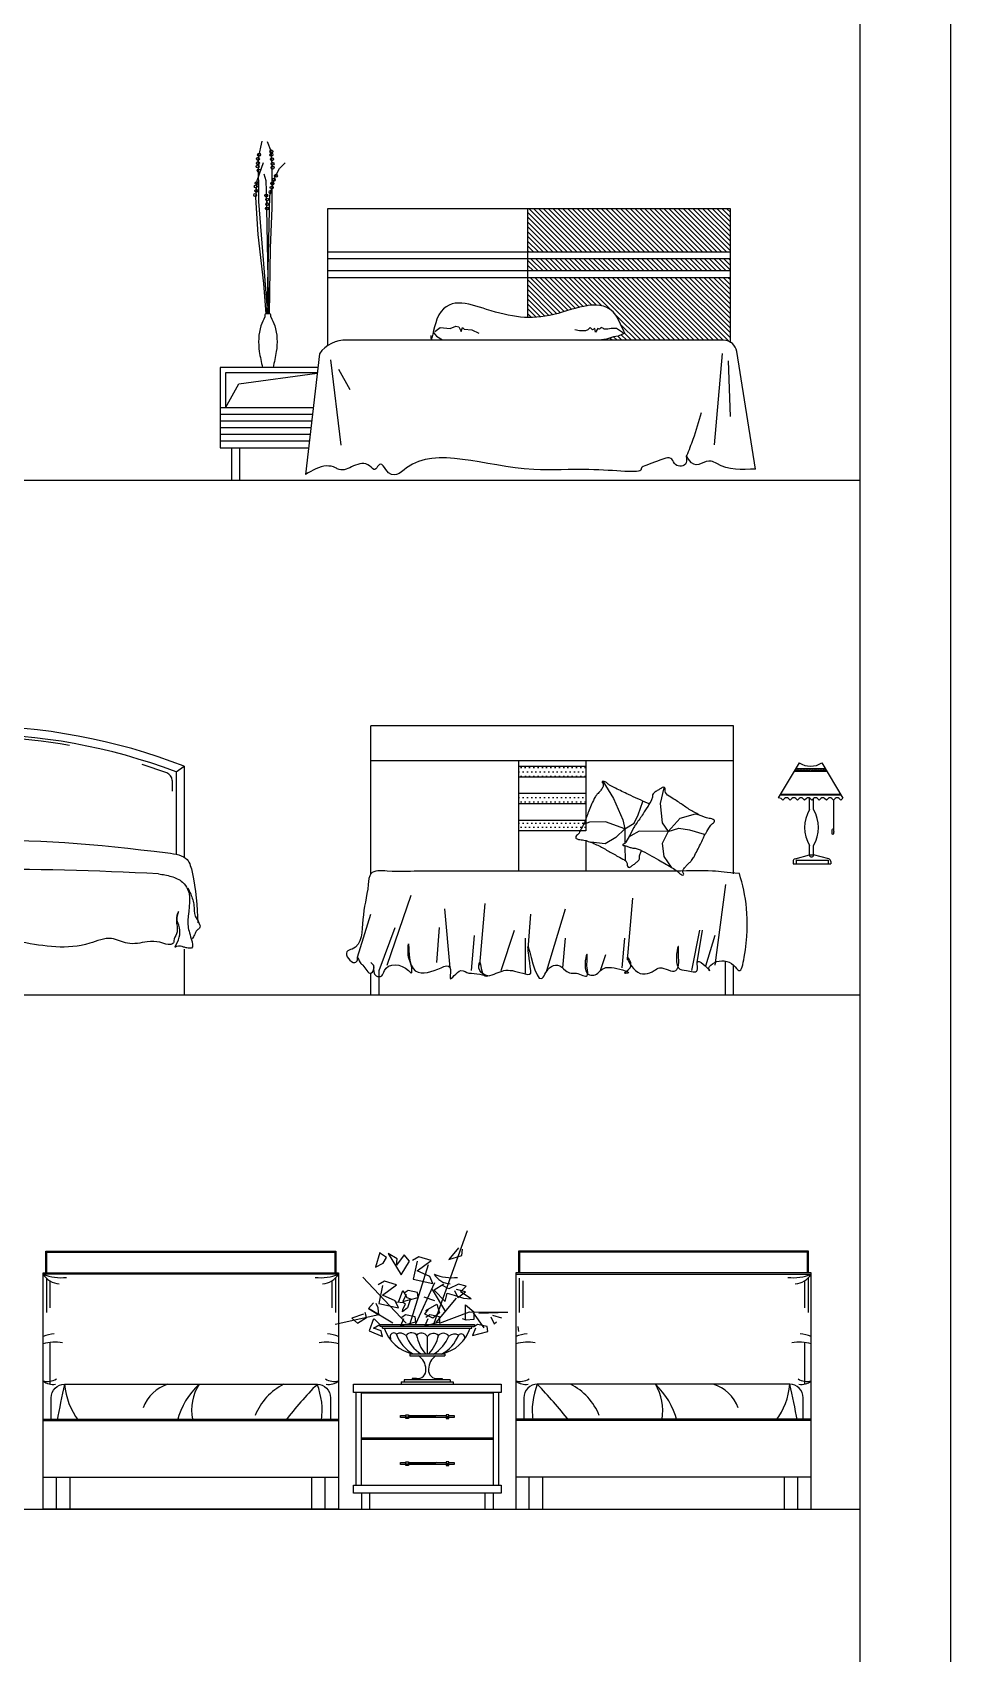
# Model space of a CAD drawing. Header units: inches. Extents: x 15.4 to 57.9, y 9.9 to 34.7.
# Drawn here: x 33 to 36.42, y 15.93 to 21.96 of the extents above; entities that cross this region are included whole.
import ezdxf

# ---------------------------------------------------------------- set-up
doc = ezdxf.new("R2010")
doc.units = ezdxf.units.IN
doc.header["$MEASUREMENT"] = 0
for name, color, linetype in [('02', 2, 'Continuous'), ('1', 1, 'Continuous'), ('4', 4, 'Continuous'), ('8', 8, 'Continuous'), ('kadrbm', 4, 'Continuous')]:
    doc.layers.add(name, color=color, linetype=linetype)

# ---------------------------------------------------------------- blocks, each defined once
blk = doc.blocks.new('kadrbm')
at = {"layer": 'kadrbm', "color": 4}
blk.add_lwpolyline([(0, 0), (0, 24.7972), (21, 24.7972), (21, 0), (0, 0)], close=True, dxfattribs=at)
blk.add_lwpolyline([(20.6631, 0.3257), (20.6631, 24.4603), (0.3369, 24.4603), (0.3369, 0.3257), (20.6631, 0.3257)], dxfattribs=at)

msp = doc.modelspace()

# ---------------------------------------------------------------- hatches: boundary and pattern name
at = {"layer": '8'}
h = msp.add_hatch(dxfattribs=at)
h.set_pattern_fill('ANSI31', color=256, scale=0.004, style=0)
h.set_pattern_definition([(135, (-13.755693, 127.222314), (0.0089802561, 0.0089802561), [])])
h.paths.add_polyline_path([(35.5977, 21.3064), (34.8423, 21.3064), (34.8423, 21.1451), (35.5976, 21.1451)])
h.paths.add_polyline_path([(35.5976, 21.0751), (35.5976, 21.1201), (34.8423, 21.1201), (34.8423, 21.0751)])
edge = h.paths.add_edge_path()
edge.add_spline(control_points=[(34.8423, 20.9022), (34.8737, 20.9014), (34.9804, 20.9126), (35.1474, 20.995), (35.1941, 20.8636), (35.2045, 20.844)], knot_values=[948.290879, 948.290879, 948.290879, 948.290879, 1046.476018, 1276.561035, 1339.043685, 1339.043685, 1339.043685, 1339.043685], degree=3, periodic=0)
edge.add_line((35.2045, 20.844), (35.1792, 20.8328))
edge.add_line((35.1792, 20.8328), (35.162, 20.83))
edge.add_line((35.162, 20.83), (35.1361, 20.8213))
edge.add_line((35.1361, 20.8213), (35.1078, 20.8174))
edge.add_line((35.1078, 20.8174), (35.5724, 20.8174))
edge.add_arc((35.5724, 20.7674), 0.05, 59.74114, 90, ccw=False)
edge.add_line((35.5976, 20.8106), (35.5976, 21.0496))
edge.add_line((35.5976, 21.0496), (35.5972, 21.0501))
edge.add_line((35.5972, 21.0501), (34.8423, 21.0501))
edge.add_line((34.8423, 21.0501), (34.8423, 20.9022))
h = msp.add_hatch(dxfattribs=at)
h.set_pattern_fill('DOTS', color=256, scale=0.01, style=0)
h.set_pattern_definition([(180, (6.624251, 47.07245), (-0.0079375, 0.015875), [0, -0.015875])])
h.paths.add_polyline_path([(34.9343, 19.2324), (34.9343, 19.1924), (35.0593, 19.1924), (35.0593, 19.2324)])
h.paths.add_polyline_path([(34.9343, 19.1924), (34.9343, 19.2324), (34.8093, 19.2324), (34.8093, 19.1924)])
h.paths.add_polyline_path([(34.8093, 19.1324), (34.8093, 19.0924), (34.9343, 19.0924), (34.9343, 19.1324)])
h.paths.add_polyline_path([(35.0593, 19.0924), (35.0593, 19.1324), (34.9343, 19.1324), (34.9343, 19.0924)])
h.paths.add_polyline_path([(35.0593, 18.9924), (35.0593, 19.0324), (34.9343, 19.0324), (34.9343, 18.9924)])
h.paths.add_polyline_path([(34.9343, 18.9924), (34.9343, 19.0324), (34.8093, 19.0324), (34.8093, 18.9924)])
h = msp.add_hatch(dxfattribs=at)
h.set_pattern_fill('ZIGZAG', color=256, scale=0.001, angle=135, style=0)
h.set_pattern_definition([(135, (-24.0152444, 24.340296), (-0.00449012806, 4e-19), [0.003175, -0.003175]), (225, (-24.0174895, 24.342541), (-4e-19, -0.00449012806), [0.003175, -0.003175])])
h.paths.add_polyline_path([(35.9568, 19.2144), (35.9512, 19.2239), (35.8413, 19.2239), (35.8356, 19.2144)])

# ---------------------------------------------------------------- linework, layer by layer
at = {"layer": '02'}
for p, q in [((34.0977, 21.3064), (34.0977, 20.7972)), ((35.5977, 21.3064), (34.0977, 21.3064)), ((34.8423, 21.3064), (34.8423, 20.9022)), ((35.5976, 20.8077), (35.5977, 21.3064)), ((35.5976, 21.1451), (34.0977, 21.1451)), ((35.5976, 21.1201), (34.0977, 21.1201)), ((35.5976, 21.0751), (34.0977, 21.0751)), ((35.5976, 21.0501), (34.0977, 21.0501)), ((35.5976, 21.0496), (35.5972, 21.0501)), ((33.8641, 20.9119), (33.8641, 20.9047)), ((33.8825, 20.9159), (33.8681, 20.9159)), ((33.8865, 20.9047), (33.8865, 20.9119)), ((34.5547, 20.8616), (34.5748, 20.8702)), ((34.5748, 20.8702), (34.5863, 20.8673)), ((35.5724, 20.8174), (34.1697, 20.8174)), ((34.4914, 20.8472), (34.5029, 20.8328)), ((34.4972, 20.8501), (34.5173, 20.8644)), ((34.5029, 20.8328), (34.5259, 20.8185)), ((34.5173, 20.8644), (34.5547, 20.8616)), ((34.5863, 20.8673), (34.595, 20.8501)), ((34.595, 20.8501), (34.6007, 20.8644)), ((34.6007, 20.8644), (34.6065, 20.8587)), ((34.6065, 20.8587), (34.6352, 20.8558)), ((34.6352, 20.8558), (34.6611, 20.8443)), ((35.0354, 20.8529), (35.0182, 20.8558)), ((35.0584, 20.8529), (35.0354, 20.8529)), ((35.0671, 20.8558), (35.0584, 20.8529)), ((35.0757, 20.8644), (35.0671, 20.8558)), ((35.0843, 20.8558), (35.0757, 20.8644)), ((35.0929, 20.8616), (35.0843, 20.8558)), ((35.0958, 20.8472), (35.0929, 20.8616)), ((35.1044, 20.8616), (35.0958, 20.8472)), ((35.1102, 20.8587), (35.1044, 20.8616)), ((35.1361, 20.8213), (35.1078, 20.8174)), ((35.1159, 20.8644), (35.1102, 20.8587)), ((35.1246, 20.8616), (35.1159, 20.8644)), ((35.1275, 20.8587), (35.1246, 20.8616)), ((35.1418, 20.8587), (35.1275, 20.8587)), ((35.162, 20.83), (35.1361, 20.8213)), ((35.1533, 20.8616), (35.1418, 20.8587)), ((35.1735, 20.8616), (35.1533, 20.8616)), ((35.1792, 20.8328), (35.162, 20.83)), ((35.1994, 20.8443), (35.1735, 20.8616)), ((35.2051, 20.8443), (35.1792, 20.8328)), ((34.0673, 20.7674), (34.0159, 20.3174)), ((35.5665, 20.7678), (35.5377, 20.4284)), ((35.6907, 20.3382), (35.6218, 20.7752)), ((33.6977, 20.7166), (33.6977, 20.4166)), ((34.0615, 20.7166), (33.6977, 20.7166)), ((33.7177, 20.6966), (33.7177, 20.5666)), ((34.0592, 20.6966), (33.7177, 20.6966)), ((33.768, 20.6555), (34.059, 20.6947)), ((34.1083, 20.7448), (34.1467, 20.4266)), ((34.139, 20.7103), (34.1812, 20.6336)), ((35.5895, 20.741), (35.5972, 20.5339)), ((33.7177, 20.5666), (33.768, 20.6555)), ((34.0444, 20.5666), (33.6977, 20.5666)), ((34.0415, 20.5416), (33.6977, 20.5416)), ((34.0386, 20.5166), (33.6977, 20.5166)), ((34.0358, 20.4916), (33.6977, 20.4916)), ((34.0329, 20.4666), (33.6977, 20.4666)), ((34.0301, 20.4416), (33.6977, 20.4416)), ((33.6977, 20.4166), (34.0272, 20.4166)), ((33.7399, 20.4166), (33.7399, 20.2966)), ((33.7699, 20.4166), (33.7699, 20.2966)), ((33.4991, 19.208), (33.4073, 19.2396)), ((35.8541, 19.2452), (35.776, 19.1148)), ((35.9385, 19.2452), (36.0167, 19.1141)), ((33.5189, 19.1798), (33.5189, 19.1405)), ((33.5339, 19.2118), (33.5639, 19.2324)), ((33.5339, 19.2118), (33.5339, 18.9053)), ((35.8356, 19.2144), (35.9568, 19.2144)), ((35.8413, 19.2239), (35.9512, 19.2239)), ((35.1233, 19.1768), (35.1622, 19.1124)), ((35.3504, 19.1523), (35.3362, 19.0941)), ((35.7826, 19.1259), (36.0097, 19.1259)), ((35.7843, 19.1287), (36.008, 19.1287)), ((35.1622, 19.1124), (35.1972, 19.0331)), ((35.2542, 19.0521), (35.271, 19.1018)), ((35.3362, 19.0941), (35.3434, 19.0226)), ((35.7867, 19.1126), (35.776, 19.1148)), ((35.7932, 19.1061), (35.7867, 19.1126)), ((35.7997, 19.1126), (35.7932, 19.1061)), ((35.8202, 19.1062), (35.8138, 19.1126)), ((35.8266, 19.1126), (35.8202, 19.1062)), ((35.8471, 19.1062), (35.8407, 19.1126)), ((35.8535, 19.1126), (35.8471, 19.1062)), ((35.8741, 19.1062), (35.8677, 19.1126)), ((35.8805, 19.1126), (35.8741, 19.1062)), ((35.8921, 19.0712), (35.8921, 19.1144)), ((35.901, 19.1062), (35.8946, 19.1126)), ((35.9074, 19.1126), (35.901, 19.1062)), ((35.9072, 19.0712), (35.9072, 19.1124)), ((35.928, 19.1062), (35.9216, 19.1126)), ((35.9344, 19.1126), (35.928, 19.1062)), ((35.9549, 19.1062), (35.9485, 19.1126)), ((35.9613, 19.1126), (35.9549, 19.1062)), ((35.9818, 19.1062), (35.9754, 19.1126)), ((35.9882, 19.1126), (35.9818, 19.1062)), ((35.9818, 19.1062), (35.9818, 18.995)), ((36.0088, 19.1062), (36.0024, 19.1126)), ((36.0167, 19.1141), (36.0088, 19.1062)), ((35.0726, 19.0248), (35.0507, 19.0155)), ((35.1323, 19.0263), (35.0726, 19.0248)), ((35.204, 19.0003), (35.1323, 19.0263)), ((35.204, 19.0003), (35.1717, 18.9671)), ((35.1972, 19.0331), (35.204, 19.0003)), ((35.204, 19.0003), (35.2393, 19.0205)), ((35.204, 19.0003), (35.2049, 18.9457)), ((35.2393, 19.0205), (35.2542, 19.0521)), ((35.3434, 19.0226), (35.3658, 18.9903)), ((35.3658, 18.9903), (35.411, 19.0392)), ((35.3658, 18.9903), (35.4059, 19.0019)), ((35.4059, 19.0019), (35.4451, 18.9957)), ((35.411, 19.0392), (35.4675, 19.055)), ((35.4675, 19.055), (35.4811, 19.0516)), ((35.1314, 18.944), (35.0782, 18.9498)), ((35.1717, 18.9671), (35.1314, 18.944)), ((35.2274, 18.9734), (35.22, 18.9692)), ((35.2582, 18.991), (35.2274, 18.9734)), ((35.3658, 18.9903), (35.2582, 18.991)), ((35.3658, 18.9903), (35.343, 18.945)), ((35.343, 18.945), (35.3497, 18.8965)), ((35.4451, 18.9957), (35.5002, 18.9798)), ((35.5002, 18.9798), (35.5017, 18.9759)), ((35.205, 18.9371), (35.2059, 18.8822)), ((35.3497, 18.8965), (35.3765, 18.8573)), ((35.8309, 18.8789), (35.8309, 18.8693)), ((35.8383, 18.8886), (35.8921, 18.9027)), ((35.8427, 18.8834), (35.9617, 18.8834)), ((35.8427, 18.8834), (35.8427, 18.8693)), ((35.8921, 18.9027), (35.8921, 18.9378)), ((35.8921, 18.9027), (35.9072, 18.9027)), ((35.9072, 18.9027), (35.9072, 18.9378)), ((35.964, 18.8878), (35.9072, 18.9027)), ((35.9617, 18.8834), (35.9617, 18.8693)), ((35.9715, 18.8782), (35.9715, 18.8693)), ((35.8309, 18.8693), (35.9715, 18.8693)), ((35.5793, 18.7924), (35.5393, 18.4924)), ((34.3193, 18.4924), (34.4093, 18.7524)), ((34.5543, 18.4824), (34.5343, 18.7024)), ((34.6643, 18.4924), (34.6843, 18.7224)), ((34.9143, 18.4724), (34.9843, 18.7024)), ((35.2143, 18.5124), (35.2343, 18.7424)), ((34.8443, 18.5524), (34.8543, 18.6824)), ((34.2893, 18.4724), (34.3493, 18.6324)), ((34.5043, 18.5024), (34.5143, 18.6324)), ((34.6343, 18.4724), (34.6443, 18.6024)), ((34.7443, 18.4724), (34.7943, 18.6224)), ((34.8343, 18.4624), (34.8343, 18.5924)), ((34.9743, 18.4824), (34.9843, 18.5924)), ((35.1943, 18.4824), (35.2043, 18.5924)), ((35.4543, 18.4724), (35.4843, 18.6224)), ((35.4743, 18.5024), (35.4943, 18.6224)), ((35.5393, 18.6024), (35.5045, 18.4894)), ((35.1143, 18.4724), (35.1343, 18.5324)), ((34.495, 17.1606), (34.6187, 17.505)), ((34.5854, 17.4409), (34.5497, 17.3981)), ((34.5973, 17.4124), (34.5996, 17.4361)), ((34.293, 17.4242), (34.2763, 17.3696)), ((34.2763, 17.3696), (34.3049, 17.3839)), ((34.3168, 17.4052), (34.2954, 17.4195)), ((34.3049, 17.3839), (34.3168, 17.4052)), ((34.3239, 17.4195), (34.3714, 17.3411)), ((34.3572, 17.4005), (34.3239, 17.4195)), ((34.3833, 17.4147), (34.3548, 17.3767)), ((34.3548, 17.3767), (34.3572, 17.4005)), ((34.3714, 17.3411), (34.4023, 17.391)), ((34.4023, 17.391), (34.3833, 17.4147)), ((34.4047, 17.1558), (34.4737, 17.3791)), ((34.438, 17.4076), (34.4142, 17.3934)), ((34.4309, 17.391), (34.4166, 17.3245)), ((34.4309, 17.3554), (34.4832, 17.3934)), ((34.4832, 17.3934), (34.438, 17.4076)), ((34.5497, 17.3981), (34.5973, 17.4124)), ((34.1388, 17.3433), (33.0388, 17.3433)), ((33.0508, 17.3283), (33.0508, 17.2004)), ((33.0642, 17.3178), (33.0642, 17.2183)), ((34.1134, 17.3178), (34.1134, 17.2183)), ((34.1268, 17.3283), (34.1268, 17.2004)), ((34.3905, 17.1606), (34.2288, 17.3316)), ((34.3096, 17.3173), (34.2859, 17.3031)), ((34.3548, 17.3031), (34.3096, 17.3173)), ((34.4166, 17.3245), (34.4903, 17.3078)), ((34.4261, 17.1582), (34.4974, 17.3126)), ((34.4784, 17.334), (34.4309, 17.3554)), ((34.4903, 17.3078), (34.4784, 17.334)), ((34.7988, 17.3433), (35.8988, 17.3433)), ((34.8108, 17.3283), (34.8108, 17.2004)), ((34.8242, 17.3178), (34.8242, 17.2183)), ((35.8734, 17.3178), (35.8734, 17.2183)), ((35.8868, 17.3283), (35.8868, 17.2004)), ((34.3025, 17.3007), (34.2882, 17.2342)), ((34.3025, 17.2651), (34.3548, 17.3031)), ((34.35, 17.2437), (34.3025, 17.2651)), ((34.3619, 17.239), (34.3786, 17.2817)), ((34.3786, 17.2817), (34.3928, 17.2556)), ((34.3905, 17.2675), (34.3786, 17.2413)), ((34.3786, 17.2413), (34.4356, 17.2556)), ((34.3976, 17.2817), (34.3833, 17.2722)), ((34.3928, 17.2556), (34.4071, 17.2508)), ((34.4071, 17.2508), (34.3952, 17.2176)), ((34.4332, 17.2746), (34.3976, 17.2817)), ((34.4356, 17.2556), (34.4332, 17.2746)), ((34.4974, 17.2437), (34.457, 17.258)), ((34.5378, 17.2033), (34.4879, 17.2865)), ((34.5307, 17.3055), (34.495, 17.2841)), ((34.495, 17.2841), (34.5355, 17.2413)), ((34.5022, 17.1629), (34.5782, 17.2532)), ((34.5497, 17.2888), (34.5259, 17.3007)), ((34.5355, 17.2413), (34.5426, 17.2722)), ((34.5426, 17.2722), (34.5687, 17.2651)), ((34.5854, 17.3055), (34.5497, 17.2888)), ((34.5687, 17.2651), (34.6044, 17.2532)), ((34.5704, 17.2817), (34.5823, 17.2556)), ((34.6109, 17.277), (34.5776, 17.2865)), ((34.5823, 17.2556), (34.5918, 17.2627)), ((34.6139, 17.2983), (34.5854, 17.3055)), ((34.5918, 17.2627), (34.6109, 17.277)), ((34.5925, 17.277), (34.6139, 17.2983)), ((34.6329, 17.2508), (34.5925, 17.277)), ((34.6044, 17.2532), (34.6329, 17.2508)), ((34.2882, 17.1914), (34.1266, 17.1558)), ((34.2312, 17.1938), (34.1884, 17.1796)), ((34.2431, 17.1819), (34.2383, 17.2009)), ((34.2692, 17.2366), (34.2502, 17.2152)), ((34.2502, 17.2152), (34.2882, 17.1914)), ((34.3405, 17.1606), (34.2502, 17.2152)), ((34.2859, 17.2176), (34.2787, 17.2342)), ((34.2882, 17.1914), (34.2859, 17.2176)), ((34.2882, 17.2342), (34.3619, 17.2176)), ((34.3619, 17.2176), (34.35, 17.2437)), ((34.3809, 17.2366), (34.3548, 17.239)), ((34.3881, 17.1914), (34.3738, 17.1819)), ((34.3952, 17.2176), (34.3762, 17.2033)), ((34.3762, 17.2033), (34.3786, 17.2128)), ((34.3786, 17.2128), (34.3881, 17.2318)), ((34.3881, 17.2318), (34.3809, 17.2366)), ((34.4237, 17.1843), (34.3881, 17.1914)), ((34.4594, 17.1938), (34.4737, 17.2128)), ((34.4903, 17.1796), (34.4594, 17.1938)), ((34.4641, 17.2081), (34.5046, 17.2318)), ((34.4784, 17.1914), (34.4641, 17.1819)), ((34.5141, 17.1843), (34.4784, 17.1914)), ((34.5141, 17.1986), (34.4903, 17.1796)), ((34.5046, 17.2318), (34.5141, 17.1986)), ((34.5141, 17.1606), (34.6258, 17.2033)), ((34.6115, 17.2294), (34.6424, 17.2033)), ((34.6115, 17.1724), (34.6115, 17.2294)), ((34.6258, 17.2033), (34.7688, 17.2016)), ((34.6393, 17.1986), (34.6797, 17.1439)), ((34.6424, 17.2033), (34.6424, 17.1748)), ((34.7688, 17.2006), (34.6607, 17.1962)), ((34.7463, 17.1796), (34.713, 17.1891)), ((34.1884, 17.1796), (34.2098, 17.1606)), ((34.2098, 17.1606), (34.2431, 17.1819)), ((34.2692, 17.1772), (34.2526, 17.1321)), ((34.2526, 17.1321), (34.3025, 17.1107)), ((34.2692, 17.1416), (34.2928, 17.1555)), ((34.2977, 17.1321), (34.2692, 17.1416)), ((34.2928, 17.1555), (34.2716, 17.1772)), ((34.2928, 17.1555), (34.6448, 17.1555)), ((34.2928, 17.1555), (34.2928, 17.1491)), ((34.2928, 17.1491), (34.6448, 17.1491)), ((34.3001, 17.1202), (34.2977, 17.1321)), ((34.3024, 17.1427), (34.3024, 17.1491)), ((34.3024, 17.1427), (34.6352, 17.1427)), ((34.3809, 17.1772), (34.3691, 17.1511)), ((34.3691, 17.1511), (34.4261, 17.1653)), ((34.4261, 17.1653), (34.4237, 17.1843)), ((34.4713, 17.1772), (34.4594, 17.1511)), ((34.4594, 17.1511), (34.5164, 17.1653)), ((34.5164, 17.1653), (34.5141, 17.1843)), ((34.6139, 17.1724), (34.5996, 17.1772)), ((34.6424, 17.1748), (34.6139, 17.1724)), ((34.6352, 17.1427), (34.6352, 17.1491)), ((34.6488, 17.1416), (34.6369, 17.1154)), ((34.6369, 17.1154), (34.694, 17.1297)), ((34.6559, 17.1558), (34.6417, 17.1463)), ((34.6448, 17.1555), (34.6448, 17.1491)), ((34.6916, 17.1487), (34.6559, 17.1558)), ((34.694, 17.1297), (34.6916, 17.1487)), ((34.7058, 17.1843), (34.7177, 17.1582)), ((34.7177, 17.1582), (34.7272, 17.1653)), ((34.8095, 17.1297), (34.8071, 17.1487)), ((33.0642, 17.089), (33.0642, 16.9341)), ((34.3025, 17.1107), (34.3001, 17.1202)), ((34.469, 17.1137), (34.469, 17.0467)), ((35.8734, 17.089), (35.8734, 16.9341)), ((34.4038, 17.0467), (34.5338, 17.0467)), ((34.4038, 17.0467), (34.4038, 17.0387)), ((34.4038, 17.0387), (34.5338, 17.0387)), ((34.5338, 17.0467), (34.5338, 17.0387)), ((34.383, 16.9502), (34.383, 16.9429)), ((34.5545, 16.9502), (34.383, 16.9502)), ((34.4133, 16.9551), (34.4133, 16.9502)), ((34.4291, 16.9551), (34.4133, 16.9551)), ((34.5085, 16.9551), (34.5243, 16.9551)), ((34.5243, 16.9551), (34.5243, 16.9502)), ((34.5545, 16.9502), (34.5545, 16.9429)), ((34.2038, 16.5583), (34.2038, 16.9033)), ((34.2238, 16.5583), (34.2238, 16.9033)), ((34.7138, 16.9003), (34.2238, 16.9003)), ((34.3721, 16.9429), (34.3721, 16.9333)), ((34.3721, 16.9429), (34.5654, 16.9429)), ((34.5654, 16.9429), (34.5654, 16.9333)), ((34.7138, 16.9033), (34.7138, 16.5583)), ((34.7338, 16.9033), (34.7338, 16.5583)), ((33.0388, 16.8033), (34.1388, 16.8033)), ((33.0388, 16.7983), (34.1388, 16.7983)), ((34.3888, 16.8128), (34.5006, 16.8154)), ((34.5488, 16.8128), (34.5388, 16.8128)), ((35.8988, 16.8033), (34.7988, 16.8033)), ((35.8988, 16.7983), (34.7988, 16.7983)), ((34.7138, 16.7333), (34.2238, 16.7333)), ((34.7138, 16.7283), (34.2238, 16.7283)), ((33.0388, 16.5883), (34.1388, 16.5883)), ((33.0888, 16.4683), (33.0888, 16.5883)), ((33.1388, 16.4683), (33.1388, 16.5883)), ((34.0388, 16.4683), (34.0388, 16.5883)), ((34.0888, 16.4683), (34.0888, 16.5883)), ((34.3888, 16.6378), (34.5006, 16.6404)), ((34.5488, 16.6378), (34.5388, 16.6378)), ((35.8988, 16.5883), (34.7988, 16.5883)), ((34.8488, 16.4683), (34.8488, 16.5883)), ((34.8988, 16.4683), (34.8988, 16.5883)), ((35.7988, 16.4683), (35.7988, 16.5883)), ((35.8488, 16.4683), (35.8488, 16.5883)), ((34.2238, 16.5283), (34.2238, 16.4683)), ((34.2538, 16.5283), (34.2538, 16.4683)), ((34.6838, 16.5283), (34.6838, 16.4683)), ((34.7138, 16.5283), (34.7138, 16.4683)), ((34.2238, 16.4683), (34.7138, 16.4683))]:
    msp.add_line(p, q, dxfattribs=at)
for points in [[(33.8753, 20.9159), (33.8422, 21.3332), (33.8403, 21.4963), (33.8537, 21.5578)], [(33.8817, 20.9159), (33.8857, 21.1605), (33.8915, 21.3102), (33.8915, 21.4714), (33.8876, 21.5213), (33.8742, 21.5558)], [(33.8578, 21.4772), (33.8347, 21.41), (33.8289, 21.3486), (33.8385, 21.2104), (33.8597, 21.028), (33.8684, 20.9159)], [(33.8725, 20.9159), (33.8825, 21.3562), (33.9018, 21.4234), (33.9191, 21.456), (33.9402, 21.4772)], [(33.8795, 20.9159), (33.871, 21.3735), (33.8691, 21.41), (33.8614, 21.4349)], [(33.0488, 17.3483), (33.0488, 17.4283), (34.1288, 17.4283), (34.1288, 17.3483)], [(33.0528, 17.3483), (33.0528, 17.4243), (34.1248, 17.4243), (34.1248, 17.3483)], [(35.8888, 17.3483), (35.8888, 17.4283), (34.8088, 17.4283), (34.8088, 17.3483)], [(35.8848, 17.3483), (35.8848, 17.4243), (34.8128, 17.4243), (34.8128, 17.3483)], [(34.5688, 16.8093), (34.3688, 16.8093), (34.3688, 16.8173), (34.3888, 16.8173)], [(34.3888, 16.8203), (34.3988, 16.8203), (34.3988, 16.8063), (34.3888, 16.8063), (34.3888, 16.8203)], [(34.3988, 16.8173), (34.5388, 16.8173)], [(34.5488, 16.8203), (34.5388, 16.8203), (34.5388, 16.8063), (34.5488, 16.8063), (34.5488, 16.8203)], [(34.5488, 16.8173), (34.5688, 16.8173), (34.5688, 16.8093)], [(34.5688, 16.6343), (34.3688, 16.6343), (34.3688, 16.6423), (34.3888, 16.6423)], [(34.3888, 16.6453), (34.3988, 16.6453), (34.3988, 16.6313), (34.3888, 16.6313), (34.3888, 16.6453)], [(34.3988, 16.6423), (34.5388, 16.6423)], [(34.5488, 16.6453), (34.5388, 16.6453), (34.5388, 16.6313), (34.5488, 16.6313), (34.5488, 16.6453)], [(34.5488, 16.6423), (34.5688, 16.6423), (34.5688, 16.6343)]]:
    msp.add_lwpolyline(points, dxfattribs=at)
for points in [[(33.0388, 17.3483), (34.1388, 17.3483), (34.1388, 16.4683), (33.0388, 16.4683)], [(35.8988, 17.3483), (34.7988, 17.3483), (34.7988, 16.4683), (35.8988, 16.4683)], [(34.7438, 16.9033), (34.1938, 16.9033), (34.1938, 16.9333), (34.7438, 16.9333)], [(34.7438, 16.5283), (34.1938, 16.5283), (34.1938, 16.5583), (34.7438, 16.5583)]]:
    msp.add_lwpolyline(points, close=True, dxfattribs=at)
for points in [[(33.0688, 16.7983), (33.0688, 16.8833, -0.414214), (33.1188, 16.9333), (34.0588, 16.9333, -0.414214), (34.1088, 16.8833), (34.1088, 16.7983)], [(35.8688, 16.7983), (35.8688, 16.8833, 0.414214), (35.8188, 16.9333), (34.8788, 16.9333, 0.414214), (34.8288, 16.8833), (34.8288, 16.7983)]]:
    msp.add_lwpolyline(points, format="xyb", dxfattribs=at)
for centre in [(33.8383, 21.4921), (33.8383, 21.4764), (33.8427, 21.5077), (33.8886, 21.52), (33.8887, 21.5077), (33.8909, 21.4909), (33.8932, 21.4741), (33.8371, 21.464), (33.8415, 21.4484), (33.8932, 21.4596), (33.8977, 21.4148), (33.9055, 21.4294), (33.8282, 21.3577), (33.8304, 21.3891), (33.8326, 21.3734), (33.8338, 21.4014), (33.8696, 21.3555), (33.8853, 21.3689), (33.8898, 21.3857), (33.8921, 21.4003), (33.8719, 21.3074), (33.873, 21.3409), (33.873, 21.3241)]:
    msp.add_circle(centre, 0.00548, dxfattribs=at)
for centre, radius, start, end in [((33.8681, 20.9119), 0.004, 90, 180), ((33.8825, 20.9119), 0.004, 0, 90), ((34.1639, 20.6993), 0.1182, 87.19647, 144.8496), ((35.5724, 20.7674), 0.05, 8.95846, 90), ((32.7639, 17.1741), 2.1783, 69.29961, 110.70039), ((32.7639, 17.1741), 2.1683, 80.08338, 109.96142), ((35.8963, 19.3114), 0.0785, 237.47241, 302.52759), ((33.4889, 19.1798), 0.03, 0, 70.03858), ((35.7797, 19.1055), 0.01, 111.70167, 111.70167), ((35.8067, 19.1055), 0.01, 45, 135), ((35.8337, 19.1055), 0.01, 45, 135), ((35.8606, 19.1055), 0.01, 45, 135), ((36.004, 19.0045), 0.1302, 149.17362, 210.82638), ((35.8876, 19.1055), 0.01, 45, 135), ((35.7954, 19.0045), 0.1302, 329.17362, 30.82638), ((35.9145, 19.1055), 0.01, 45, 135), ((35.9414, 19.1055), 0.01, 45, 135), ((35.9684, 19.1055), 0.01, 45, 135), ((35.9953, 19.1055), 0.01, 45, 135), ((35.8409, 18.8789), 0.01, 104.68766, 180), ((35.8997, 18.9027), 0.00753, 180, 0), ((35.9615, 18.8782), 0.01, 0, 75.31234), ((33.1043, 17.3832), 0.0767, 211.27788, 265.56094), ((33.1063, 17.5057), 0.1758, 247.43532, 276.46944), ((34.0713, 17.5057), 0.1758, 263.53056, 292.56468), ((34.0732, 17.3832), 0.0767, 274.43906, 328.72212), ((34.5616, 17.5057), 0.1758, 247.43532, 276.46944), ((34.5597, 17.3832), 0.0767, 211.27788, 265.56094), ((35.8313, 17.5057), 0.1758, 263.53056, 292.56468), ((35.8332, 17.3832), 0.0767, 274.43906, 328.72212), ((34.4425, 17.1843), 0.1401, 197.27179, 259.19931), ((34.495, 17.1843), 0.1401, 280.80069, 342.72821), ((33.1037, 16.9451), 0.178, 97.52913, 111.37524), ((33.0842, 16.9391), 0.1512, 79.79916, 107.47807), ((34.0934, 16.9391), 0.1512, 72.52193, 100.20084), ((34.0739, 16.9451), 0.178, 68.62476, 82.47087), ((34.3438, 17.1111), 0.0134, 21.51294, 218.59067), ((34.3685, 17.0919), 0.0316, 46.5145, 117.39141), ((34.4854, 17.1684), 0.1401, 200.22803, 240.31925), ((34.4104, 17.0997), 0.0253, 33.59063, 142.99834), ((34.5214, 17.1641), 0.1401, 200.57156, 236.91707), ((34.4472, 17.0961), 0.0272, 36.79081, 131.38571), ((34.5673, 17.1398), 0.1401, 189.56328, 221.65703), ((34.4919, 17.0954), 0.0272, 46.80796, 141.40287), ((34.3732, 17.1429), 0.1401, 316.53664, 348.63039), ((34.4199, 17.1657), 0.1401, 301.27661, 337.62211), ((34.5288, 17.0978), 0.0253, 35.19533, 144.60304), ((34.456, 17.1689), 0.1401, 297.87442, 337.96564), ((34.5704, 17.0887), 0.0316, 60.80227, 131.67917), ((34.5957, 17.1072), 0.0134, 319.60301, 156.68073), ((34.8637, 16.9451), 0.178, 97.52913, 111.37524), ((34.8442, 16.9391), 0.1512, 79.79916, 107.47807), ((35.8534, 16.9391), 0.1512, 72.52193, 100.20084), ((35.8339, 16.9451), 0.178, 68.62476, 82.47087), ((34.4056, 16.9896), 0.0581, 0.23744, 57.90462), ((34.5319, 16.9896), 0.0581, 122.09538, 179.76256), ((33.0538, 17.0112), 0.0673, 257.12028, 300.55169), ((34.1238, 17.0112), 0.0673, 239.44831, 282.87972), ((34.4335, 16.9851), 0.0303, 261.59438, 5.54707), ((34.5041, 16.9851), 0.0303, 174.45293, 278.40562), ((34.8138, 17.0112), 0.0673, 257.12028, 300.55169), ((35.8838, 17.0112), 0.0673, 239.44831, 282.87972), ((33.0769, 16.9958), 0.0629, 232.78195, 277.36794), ((36.0002, 16.2572), 2.9596, 166.79417, 169.46499), ((33.3766, 16.9542), 0.2587, 184.63094, 217.05462), ((33.5424, 16.8003), 0.1386, 106.29242, 161.06288), ((33.8129, 16.7263), 0.2835, 133.08136, 165.27651), ((33.777, 16.8358), 0.1854, 148.27073, 190.09025), ((34.0333, 16.7351), 0.2211, 116.26455, 158.19657), ((35.1915, 15.8272), 1.5832, 135.67862, 142.16335), ((33.8161, 16.8357), 0.2616, 351.7989, 21.92733), ((34.1007, 16.9958), 0.0629, 262.63206, 307.21805), ((34.8369, 16.9958), 0.0629, 232.78195, 277.36794), ((35.1214, 16.8357), 0.2616, 158.07267, 188.2011), ((33.7461, 15.8272), 1.5832, 37.83665, 44.32138), ((34.9042, 16.7351), 0.2211, 21.80343, 63.73545), ((35.1246, 16.7263), 0.2835, 14.72349, 46.91864), ((35.1605, 16.8358), 0.1854, 349.90975, 31.72927), ((35.4952, 16.8003), 0.1386, 18.93712, 73.70758), ((35.5609, 16.9542), 0.2587, 322.94538, 355.36906), ((32.9374, 16.2572), 2.9596, 10.53501, 13.20583), ((35.8607, 16.9958), 0.0629, 262.63206, 307.21805), ((34.504, 16.8121), 0.00529, 92.38641, 210.77897), ((34.504, 16.6371), 0.00529, 92.38641, 210.77897)]:
    msp.add_arc(centre, radius, start, end, dxfattribs=at)
msp.add_ellipse((35.9792, 18.9888), major_axis=(0, -0.0106), ratio=0.300208, dxfattribs=at)
for points, knots in [([(35.2045, 20.844), (35.1941, 20.8636), (35.1474, 20.995), (34.9149, 20.8803), (34.7292, 20.9126), (34.5088, 20.9973), (34.4833, 20.7994), (34.4836, 20.8316), (34.4837, 20.8357)], [948.290879, 948.290879, 948.290879, 948.290879, 1010.773529, 1240.858545, 1492.245969, 1680.472894, 1754.709974, 1765.453925, 1765.453925, 1765.453925, 1765.453925]), ([(33.8641, 20.9047), (33.8588, 20.8937), (33.8397, 20.8537), (33.8391, 20.7863), (33.8511, 20.7359), (33.8557, 20.7166)], [0, 0, 0, 0, 36.51783, 132.585215, 192.525312, 192.525312, 192.525312, 192.525312]), ([(33.8865, 20.9047), (33.8918, 20.8937), (33.9109, 20.8537), (33.9115, 20.7863), (33.8995, 20.7359), (33.8949, 20.7166)], [0, 0, 0, 0, 36.51783, 132.585215, 192.525312, 192.525312, 192.525312, 192.525312]), ([(35.4886, 20.5474), (35.4792, 20.5143), (35.4638, 20.46), (35.4426, 20.4076), (35.4344, 20.3872)], [0, 0, 0, 0, 103.170637, 169.267096, 169.267096, 169.267096, 169.267096]), ([(35.6907, 20.3382), (35.6405, 20.3359), (35.5825, 20.3333), (35.5117, 20.3814), (35.4626, 20.3274), (35.4269, 20.4054), (35.4431, 20.3476), (35.3903, 20.3445), (35.3798, 20.3904), (35.3094, 20.3593), (35.2619, 20.3467), (35.2755, 20.3183), (35.0995, 20.3449), (34.7418, 20.3186), (34.4623, 20.4428), (34.3391, 20.2906), (34.2966, 20.3655), (34.2831, 20.3457), (34.2711, 20.3303), (34.2447, 20.3674), (34.1953, 20.3529), (34.1522, 20.3275), (34.122, 20.3473), (34.0763, 20.355), (34.0413, 20.3333), (34.0162, 20.318)], [0, 0, 0, 0, 145.224068, 168.201374, 241.538801, 274.719015, 301.254913, 341.641585, 365.56711, 419.097362, 505.840604, 539.695393, 829.129266, 1034.960028, 1603.30014, 1734.950216, 1763.769164, 1782.541011, 1791.9269, 1815.860411, 1875.617656, 1931.337984, 1946.18236, 1980.037149, 2064.06397, 2064.06397, 2064.06397, 2064.06397])]:
    msp.add_open_spline(points, degree=3, knots=knots, dxfattribs=at)
msp.add_spline([(33.4684, 18.8324), (33.5161, 18.8224), (33.5578, 18.8013), (33.5768, 18.7756), (33.5777, 18.6436), (33.5902, 18.5904), (33.5906, 18.556), (33.574, 18.557), (33.562, 18.5597), (33.5353, 18.5614), (33.5302, 18.5594), (33.5322, 18.5645), (33.5436, 18.641), (33.5374, 18.6658), (33.5415, 18.6865), (33.5426, 18.6917), (33.5395, 18.6845), (33.5374, 18.6379), (33.5357, 18.6089), (33.5256, 18.5836), (33.5256, 18.578), (33.5219, 18.5728), (33.5043, 18.5697), (33.4732, 18.578), (33.4267, 18.579), (33.3532, 18.5738), (33.2931, 18.5914), (33.2124, 18.5738), (32.9581, 18.5778)], degree=3, dxfattribs=at)
at = {"layer": '1'}
for p, q in [((15.7844, 20.2966), (36.0806, 20.2966)), ((35.6093, 19.3824), (34.2593, 19.3824)), ((34.2593, 18.8324), (34.2593, 19.3824)), ((35.6093, 18.8324), (35.6093, 19.3824)), ((35.6093, 19.2524), (34.2593, 19.2524)), ((34.8093, 19.2524), (34.8093, 18.8425)), ((35.0593, 19.2524), (35.0593, 18.9924)), ((35.0593, 18.9561), (35.0593, 18.8424)), ((34.2093, 18.5224), (34.2593, 18.6824)), ((34.2593, 18.3824), (34.2593, 18.4624)), ((34.2893, 18.3824), (34.2893, 18.4724)), ((35.5793, 18.3824), (35.5793, 18.5077)), ((35.6093, 18.3824), (35.6093, 18.4924)), ((15.7844, 18.3824), (36.0806, 18.3824)), ((34.2593, 18.3824), (34.2893, 18.3824)), ((35.5793, 18.3824), (35.6093, 18.3824)), ((15.7844, 16.4683), (36.0806, 16.4683))]:
    msp.add_line(p, q, dxfattribs=at)
for points in [[(34.8093, 19.2324), (35.0593, 19.2324)], [(35.0593, 19.1924), (34.8093, 19.1924)], [(34.8093, 19.1324), (35.0593, 19.1324)], [(35.0593, 19.0924), (34.8093, 19.0924)], [(34.8093, 19.0324), (35.0593, 19.0324)], [(35.0593, 18.9924), (34.8093, 18.9924)]]:
    msp.add_lwpolyline(points, dxfattribs=at)
msp.add_lwpolyline([(35.296, 19.0932, -0.025626), (35.2895, 19.0956, -0.0108), (35.218, 19.1274, -0.00456), (35.1699, 19.1507, -0.01125), (35.1506, 19.1607, -0.069394), (35.1405, 19.1683, 0.079756), (35.1316, 19.1747, 0.106399), (35.1233, 19.1768, 0.696303), (35.1218, 19.1712, -0.189917), (35.1244, 19.1658, -0.033518), (35.1244, 19.1599, -0.075627), (35.1239, 19.1573, -0.053489), (35.1217, 19.153, -0.017838), (35.1134, 19.1412, -0.038394), (35.102, 19.1283, 0.059529), (35.0951, 19.1197, 0.035943), (35.0874, 19.1054, 0.011245), (35.0674, 19.0575, 0.006203), (35.059, 19.0355, -0.010783), (35.0541, 19.0229, -0.019485), (35.0507, 19.0155, -0.005062), (35.0364, 18.988, -0.101392), (35.0252, 18.9746, 0.223768), (35.0216, 18.9672, 0.25558), (35.0231, 18.9643, 0.081563), (35.0318, 18.9605, 0.071805), (35.0416, 18.9593, -0.069985), (35.0516, 18.9582, -0.03546), (35.0849, 18.9471, -0.029432), (35.1229, 18.9286, -0.001554), (35.1411, 18.9184, 0.00152), (35.1597, 18.9079, 0.004735), (35.179, 18.8973, -0.00382), (35.203, 18.8842, -0.296001), (35.2135, 18.8644, 0.649774), (35.2252, 18.8579, 0.02319), (35.2281, 18.8602, -0.0288), (35.2304, 18.8621, -0.005727), (35.2345, 18.865, 0.004358), (35.24, 18.8688, 0.027528), (35.2508, 18.8774, 0.046214), (35.2564, 18.8835, 0.194121), (35.259, 18.8928, -0.133719), (35.2612, 18.9065, -0.005779), (35.2668, 18.9187, -0.008882)], format="xyb", dxfattribs=at)
msp.add_lwpolyline([(35.522, 19.0093, -0.101392), (35.5342, 19.0218, 0.223768), (35.5383, 19.0289, 0.25558), (35.5371, 19.0319, 0.081563), (35.5287, 19.0364, 0.071805), (35.5191, 19.0383, -0.069985), (35.5091, 19.0402, -0.03546), (35.4768, 19.0538, -0.029432), (35.4403, 19.0751, -0.001554), (35.4229, 19.0868, 0.00152), (35.4052, 19.0987, 0.004735), (35.3868, 19.1107, -0.00382), (35.3639, 19.1255, -0.296001), (35.3549, 19.1462, 0.649774), (35.3437, 19.1535, 0.02319), (35.3407, 19.1514, -0.0288), (35.3382, 19.1497, -0.005727), (35.3339, 19.1471, 0.004358), (35.3282, 19.1437, 0.027528), (35.3168, 19.136, 0.046214), (35.3107, 19.1304, 0.194121), (35.3074, 19.1213, -0.133719), (35.3042, 19.1078, -0.011505), (35.2909, 19.0847, -0.008882), (35.2725, 19.0555, -0.012426), (35.247, 19.0186, 0.033612), (35.2381, 19.0046), (35.2215, 18.9738), (35.2086, 18.95, -0.224341), (35.1995, 18.9433, 0.722772), (35.1988, 18.9382, 0.103513), (35.2009, 18.9377, -0.053465), (35.2051, 18.9371, -0.030109), (35.218, 18.933, 0.031436), (35.2304, 18.9291, 0.05324), (35.239, 18.928, -0.05518), (35.2473, 18.9268, -0.056271), (35.2614, 18.9215, -0.0108), (35.3302, 18.8842, -0.00456), (35.3765, 18.8573, -0.01125), (35.3949, 18.8458, -0.069394), (35.4044, 18.8375, 0.079756), (35.4128, 18.8305, 0.106399), (35.4209, 18.8277, 0.328642), (35.4235, 18.8292, 0.299547), (35.4229, 18.8332, -0.189917), (35.4207, 18.8387, -0.033518), (35.4211, 18.8447, -0.075627), (35.4218, 18.8472, -0.053489), (35.4244, 18.8513, -0.017838), (35.4335, 18.8625, -0.038394), (35.4458, 18.8744, 0.059529), (35.4534, 18.8825, 0.035943), (35.4622, 18.8962, 0.011245), (35.4858, 18.9424, 0.006203), (35.4958, 18.9637, -0.010783), (35.5017, 18.9759, -0.019485), (35.5056, 18.9829, -0.005062)], format="xyb", close=True, dxfattribs=at)
for points, knots in [([(35.6318, 18.833), (35.581, 18.837), (35.542, 18.8457), (35.3909, 18.8419), (35.2409, 18.8426), (35.0809, 18.8424), (34.8877, 18.8424), (34.6905, 18.8426), (34.5252, 18.8421), (34.453, 18.8436), (34.3548, 18.8388), (34.253, 18.8472), (34.2479, 18.756), (34.2228, 18.6788), (34.2293, 18.558), (34.1523, 18.5442), (34.1888, 18.4906), (34.2112, 18.5095), (34.2073, 18.532), (34.2171, 18.5005), (34.2361, 18.4903), (34.2559, 18.4409), (34.279, 18.4917), (34.261, 18.4985), (34.2593, 18.5024)], [7.467103, 7.467103, 7.467103, 7.467103, 160.312195, 350.312195, 460.312195, 610.312195, 830.312195, 1040.312195, 1200.312195, 1330.312195, 1470.312195, 1531.139821, 1572.370877, 1703.900341, 1820.94734, 1843.30802, 1893.30802, 1907.450156, 1917.450156, 1939.810836, 1953.952971, 1996.379378, 2028.002155, 2042.14429, 2042.14429, 2042.14429, 2042.14429]), ([(34.2693, 18.4924), (34.2685, 18.4742), (34.2666, 18.4508), (34.3041, 18.4483), (34.3099, 18.5014), (34.3805, 18.5001), (34.4147, 18.4523), (34.4105, 18.4998), (34.3941, 18.5213), (34.4026, 18.6146), (34.3934, 18.4501), (34.5093, 18.4677), (34.5634, 18.512), (34.5493, 18.4216), (34.59, 18.4909), (34.6174, 18.4607), (34.6498, 18.4649), (34.7249, 18.444), (34.6544, 18.4633), (34.6683, 18.5315), (34.6682, 18.4492), (34.7132, 18.4544), (34.7576, 18.4823), (34.8025, 18.468), (34.8564, 18.4539), (34.8509, 18.5016), (34.8302, 18.6466), (34.8825, 18.3848), (34.9151, 18.4845), (34.9576, 18.4988), (34.9796, 18.4743), (35.0033, 18.4596), (35.0301, 18.4671), (35.0725, 18.4366), (35.0624, 18.486), (35.0641, 18.5062), (35.066, 18.5614), (35.0397, 18.4467), (35.0999, 18.4547), (35.1217, 18.483), (35.1533, 18.49), (35.2381, 18.4627), (35.1921, 18.4615), (35.2448, 18.4829), (35.1964, 18.5514), (35.2454, 18.4459), (35.3017, 18.4618), (35.3439, 18.4942), (35.3903, 18.4532), (35.4086, 18.5001), (35.4027, 18.5247), (35.4076, 18.598), (35.3828, 18.4746), (35.4353, 18.4748), (35.4839, 18.4582), (35.4617, 18.5361), (35.5362, 18.4575), (35.509, 18.48), (35.5461, 18.5131), (35.6007, 18.5111), (35.6365, 18.4543), (35.677, 18.6558), (35.6535, 18.7528), (35.6318, 18.833)], [2432.394134, 2432.394134, 2432.394134, 2432.394134, 2473.625191, 2493.625191, 2515.98587, 2605.98587, 2620.128006, 2650.128006, 2681.750783, 2731.750783, 2812.37336, 2914.35375, 3034.769696, 3054.769696, 3104.769696, 3136.392473, 3146.392473, 3207.220098, 3243.275611, 3273.275611, 3327.127259, 3337.127259, 3400.372812, 3471.08349, 3501.08349, 3511.08349, 3601.637342, 3731.637342, 3781.637342, 3813.260118, 3849.315631, 3871.676311, 3891.676311, 3932.907367, 3962.907367, 3992.907367, 4012.907367, 4082.907367, 4122.907367, 4137.049503, 4188.039698, 4241.891346, 4251.891346, 4280.175617, 4321.406673, 4379.716192, 4449.716192, 4472.076872, 4532.904497, 4555.265177, 4595.265177, 4625.265177, 4705.265177, 4736.887954, 4776.887954, 4806.887954, 4883.045685, 4924.276741, 4960.332254, 5031.042932, 5059.327203, 5113.178851, 5421.716453, 5421.716453, 5421.716453, 5421.716453])]:
    msp.add_open_spline(points, degree=3, knots=knots, dxfattribs=at)
at = {"layer": '4'}
for p, q in [((33.5639, 19.2324), (33.5639, 18.8943)), ((33.5639, 18.5519), (33.5639, 18.3824))]:
    msp.add_line(p, q, dxfattribs=at)
for centre, radius, start, end in [((32.7639, 17.1741), 2.2083, 68.76069, 111.23931), ((32.769, 4.8981), 13.9519, 87.12673, 92.87327)]:
    msp.add_arc(centre, radius, start, end, dxfattribs=at)
for points in [[(31.9283, 18.6784), (31.9138, 18.7474), (31.9326, 18.8632), (32.0298, 18.8976), (33.5028, 18.9101), (33.5749, 18.8851), (33.5937, 18.8381), (33.6148, 18.6502)], [(33.577, 18.7805), (33.5881, 18.7572), (33.6003, 18.7141), (33.6054, 18.6743), (33.6205, 18.6299), (33.6124, 18.6228), (33.6023, 18.6056), (33.5942, 18.5905)]]:
    msp.add_spline(points, degree=3, dxfattribs=at)

# ---------------------------------------------------------------- block references
at = {"layer": 'kadrbm'}
msp.add_blockref('kadrbm', (15.4175, 9.9004), dxfattribs=at)

doc.saveas('drawing.dxf')
